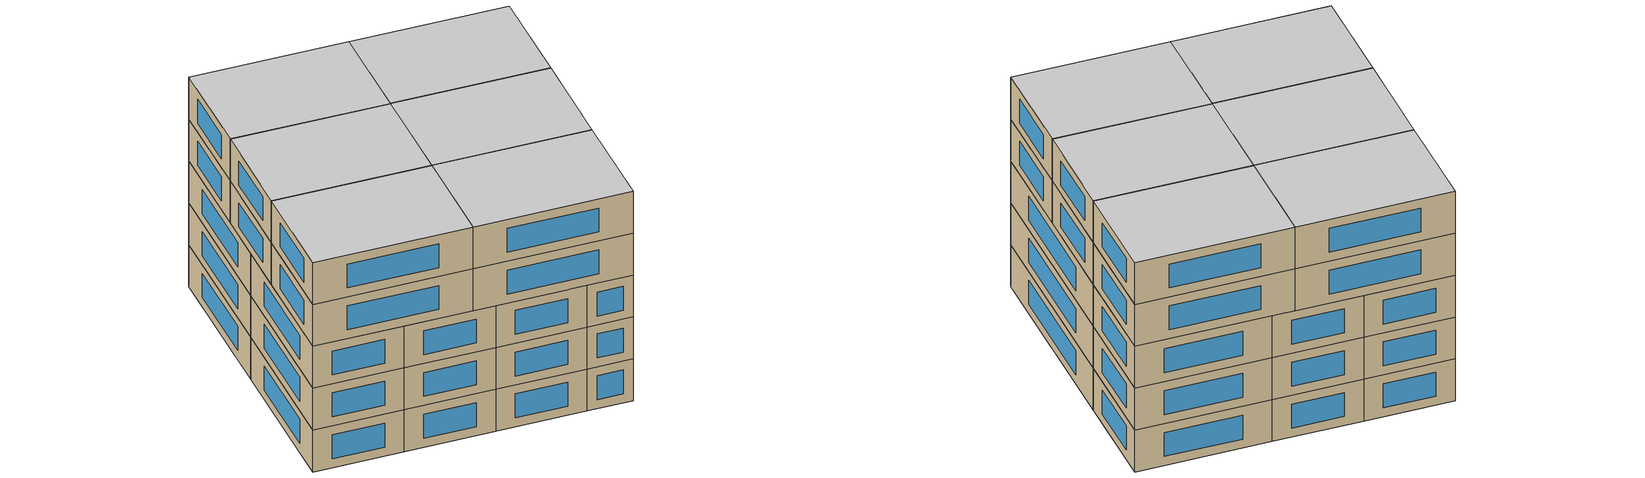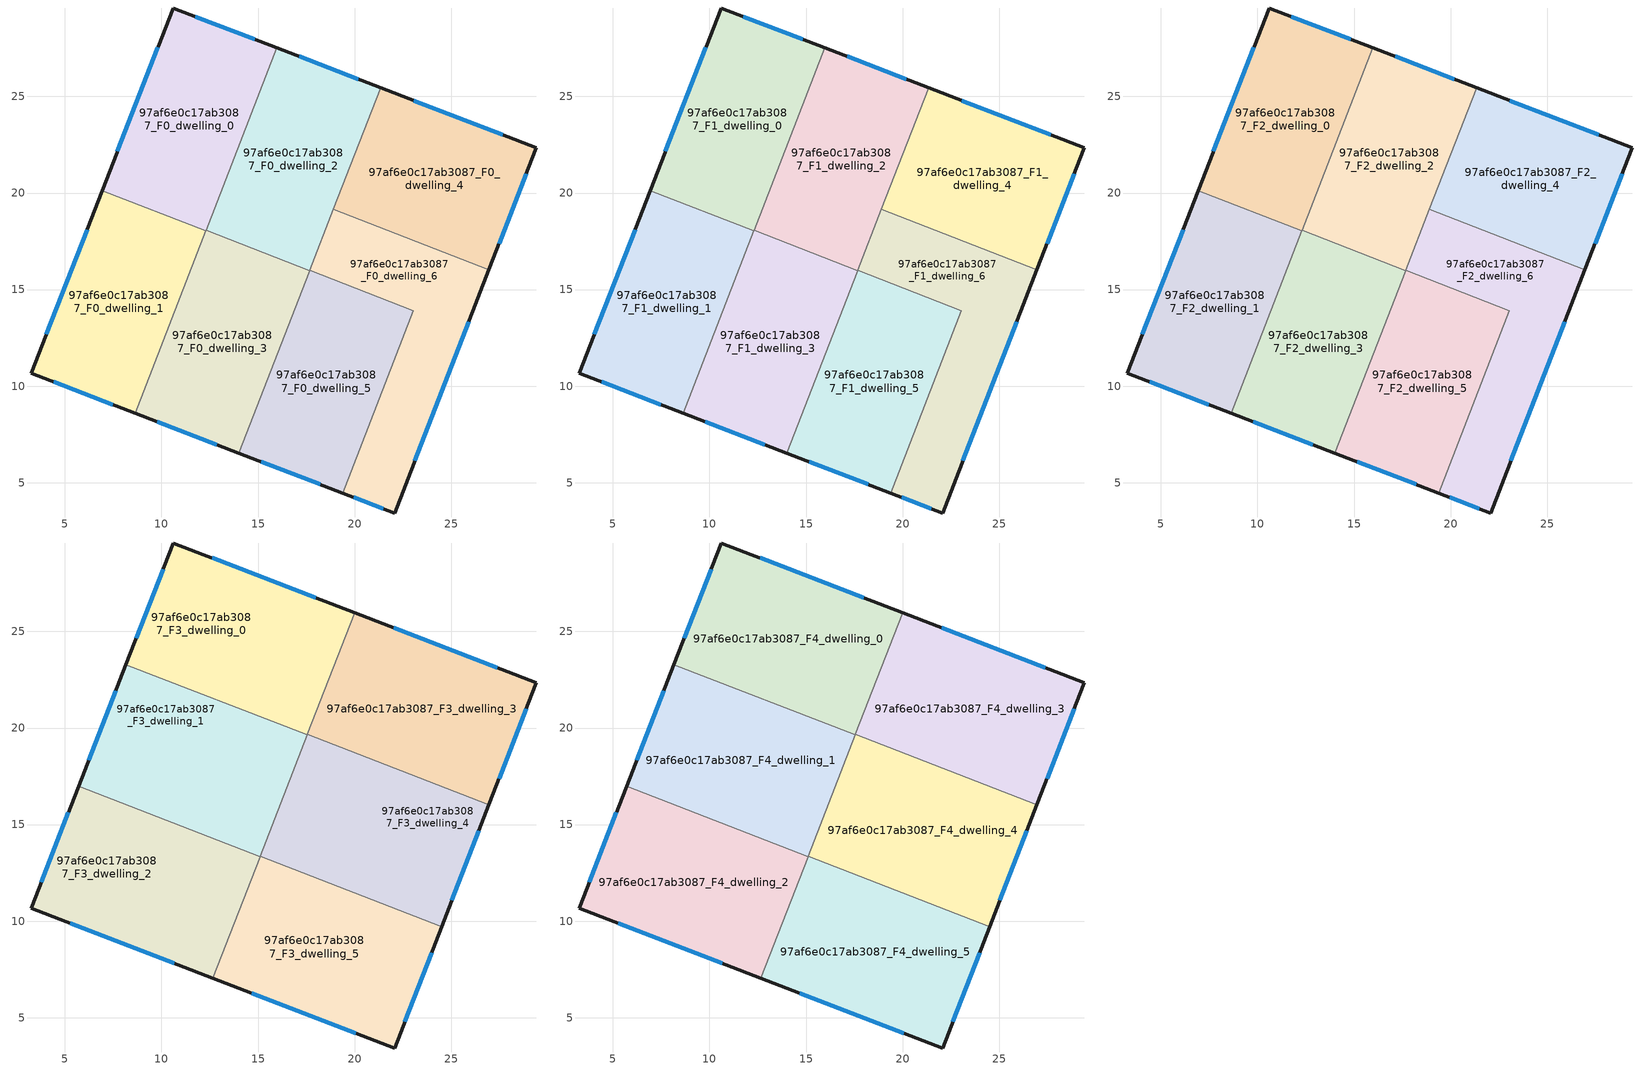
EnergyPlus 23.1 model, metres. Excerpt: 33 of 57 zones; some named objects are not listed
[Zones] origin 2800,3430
97af6e0c17ab3087_F0_dwelling_0
 floor ground (EU_floor_Construction): 15.97,27.51 12.3,18.05 6.93,20.13 10.6,29.58 z0
 wall outside (EU_wall_Construction): 15.97,27.51 10.6,29.58 6.93,20.13 z0:3
 wall to 97af6e0c17ab3087_F0_dwelling_1 (EU_wall_Construction): 6.93,20.13 12.3,18.05 z0:3
 wall to 97af6e0c17ab3087_F0_dwelling_2 (EU_wall_Construction): 12.31,18.06 15.97,27.51 z0:3
 wall to 97af6e0c17ab3087_F0_dwelling_3 (EU_wall_Construction): 12.3,18.05 12.31,18.06 z0:3
 window (EU_Window_Construction): 9.82,27.56 7.72,22.16 / 14.82,27.96 11.75,29.14 z0.64:2.36
97af6e0c17ab3087_F0_dwelling_1
 floor ground (EU_floor_Construction): 12.3,18.05 8.64,8.6 3.26,10.67 6.93,20.13 z0
 wall outside (EU_wall_Construction): 6.93,20.13 3.26,10.67 8.64,8.6 z0:3
 wall to 97af6e0c17ab3087_F0_dwelling_3 (EU_wall_Construction): 8.64,8.6 12.3,18.05 z0:3
 window (EU_Window_Construction): 6.15,18.1 4.05,12.7 / 4.41,10.23 7.48,9.04 z0.64:2.36
97af6e0c17ab3087_F0_dwelling_2
 floor ground (EU_floor_Construction): 21.35,25.45 17.67,15.98 12.31,18.07 15.97,27.51 z0
 wall outside (EU_wall_Construction): 21.35,25.45 15.97,27.51 z0:3
 wall to 97af6e0c17ab3087_F0_dwelling_4 (EU_wall_Construction): 18.9,19.15 21.35,25.45 z0:3
 wall to 97af6e0c17ab3087_F0_dwelling_3 (EU_wall_Construction): 12.31,18.07 17.67,15.98 z0:3
 wall to 97af6e0c17ab3087_F0_dwelling_6 (EU_wall_Construction): 17.68,16 18.9,19.15 z0:3
 wall to 97af6e0c17ab3087_F0_dwelling_5 (EU_wall_Construction): 17.67,15.98 17.68,16 z0:3
 window (EU_Window_Construction): 20.2,25.89 17.12,27.07 z0.64:2.36
97af6e0c17ab3087_F0_dwelling_3
 floor ground (EU_floor_Construction): 17.67,15.98 14.01,6.53 8.64,8.6 12.31,18.07 z0
 wall outside (EU_wall_Construction): 8.64,8.6 14.01,6.53 z0:3
 wall to 97af6e0c17ab3087_F0_dwelling_5 (EU_wall_Construction): 14.01,6.53 17.67,15.98 z0:3
 window (EU_Window_Construction): 9.79,8.16 12.86,6.98 z0.64:2.36
97af6e0c17ab3087_F0_dwelling_4
 floor ground (EU_floor_Construction): 29.41,22.34 26.96,16.03 18.9,19.15 21.35,25.45 z0
 wall outside (EU_wall_Construction): 26.96,16.03 29.41,22.34 21.35,25.45 z0:3
 wall to 97af6e0c17ab3087_F0_dwelling_6 (EU_wall_Construction): 18.9,19.15 26.96,16.03 z0:3
 window (EU_Window_Construction): 27.48,17.38 28.88,20.99 / 27.68,23.01 23.07,24.78 z0.64:2.36
97af6e0c17ab3087_F0_dwelling_5
 floor ground (EU_floor_Construction): 23.05,13.91 19.38,4.46 14.01,6.53 17.68,16 z0
 wall outside (EU_wall_Construction): 14.01,6.53 19.38,4.46 z0:3
 wall to 97af6e0c17ab3087_F0_dwelling_6 (EU_wall_Construction): 19.38,4.46 23.05,13.91 17.68,16 z0:3
 window (EU_Window_Construction): 15.16,6.09 18.23,4.91 z0.64:2.36
97af6e0c17ab3087_F0_dwelling_6
 floor ground (EU_floor_Construction): 26.96,16.03 22.07,3.43 19.38,4.46 23.05,13.91 17.68,16 18.9,19.15 z0
 wall outside (EU_wall_Construction): 19.38,4.46 22.07,3.43 26.96,16.03 z0:3
 window (EU_Window_Construction): 23.12,6.13 25.91,13.33 / 19.96,4.24 21.49,3.65 z0.64:2.36
97af6e0c17ab3087_F1_dwelling_0
 floor to 97af6e0c17ab3087_F0_dwelling_0 (EU_floor_Construction): 15.97,27.51 12.3,18.05 6.93,20.13 10.6,29.58 z3
 wall outside (EU_wall_Construction): 15.97,27.51 10.6,29.58 6.93,20.13 z3:6
 wall to 97af6e0c17ab3087_F1_dwelling_1 (EU_wall_Construction): 6.93,20.13 12.3,18.05 z3:6
 wall to 97af6e0c17ab3087_F1_dwelling_2 (EU_wall_Construction): 12.31,18.06 15.97,27.51 z3:6
 wall to 97af6e0c17ab3087_F1_dwelling_3 (EU_wall_Construction): 12.3,18.05 12.31,18.06 z3:6
 window (EU_Window_Construction): 9.82,27.56 7.72,22.16 / 14.82,27.96 11.75,29.14 z3.64:5.36
97af6e0c17ab3087_F1_dwelling_1
 floor to 97af6e0c17ab3087_F0_dwelling_1 (EU_floor_Construction): 12.3,18.05 8.64,8.6 3.26,10.67 6.93,20.13 z3
 wall outside (EU_wall_Construction): 6.93,20.13 3.26,10.67 8.64,8.6 z3:6
 wall to 97af6e0c17ab3087_F1_dwelling_3 (EU_wall_Construction): 8.64,8.6 12.3,18.05 z3:6
 window (EU_Window_Construction): 6.15,18.1 4.05,12.7 / 4.41,10.23 7.48,9.04 z3.64:5.36
97af6e0c17ab3087_F1_dwelling_2
 floor to 97af6e0c17ab3087_F0_dwelling_2 (EU_floor_Construction): 21.35,25.45 17.67,15.98 12.31,18.07 15.97,27.51 z3
 wall outside (EU_wall_Construction): 21.35,25.45 15.97,27.51 z3:6
 wall to 97af6e0c17ab3087_F1_dwelling_4 (EU_wall_Construction): 18.9,19.15 21.35,25.45 z3:6
 wall to 97af6e0c17ab3087_F1_dwelling_3 (EU_wall_Construction): 12.31,18.07 17.67,15.98 z3:6
 wall to 97af6e0c17ab3087_F1_dwelling_6 (EU_wall_Construction): 17.68,16 18.9,19.15 z3:6
 wall to 97af6e0c17ab3087_F1_dwelling_5 (EU_wall_Construction): 17.67,15.98 17.68,16 z3:6
 window (EU_Window_Construction): 20.2,25.89 17.12,27.07 z3.64:5.36
97af6e0c17ab3087_F1_dwelling_3
 floor to 97af6e0c17ab3087_F0_dwelling_3 (EU_floor_Construction): 17.67,15.98 14.01,6.53 8.64,8.6 12.31,18.07 z3
 wall outside (EU_wall_Construction): 8.64,8.6 14.01,6.53 z3:6
 wall to 97af6e0c17ab3087_F1_dwelling_5 (EU_wall_Construction): 14.01,6.53 17.67,15.98 z3:6
 window (EU_Window_Construction): 9.79,8.16 12.86,6.98 z3.64:5.36
97af6e0c17ab3087_F1_dwelling_4
 floor to 97af6e0c17ab3087_F0_dwelling_4 (EU_floor_Construction): 29.41,22.34 26.96,16.03 18.9,19.15 21.35,25.45 z3
 wall outside (EU_wall_Construction): 26.96,16.03 29.41,22.34 21.35,25.45 z3:6
 wall to 97af6e0c17ab3087_F1_dwelling_6 (EU_wall_Construction): 18.9,19.15 26.96,16.03 z3:6
 window (EU_Window_Construction): 27.48,17.38 28.88,20.99 / 27.68,23.01 23.07,24.78 z3.64:5.36
97af6e0c17ab3087_F1_dwelling_5
 floor to 97af6e0c17ab3087_F0_dwelling_5 (EU_floor_Construction): 23.05,13.91 19.38,4.46 14.01,6.53 17.68,16 z3
 wall outside (EU_wall_Construction): 14.01,6.53 19.38,4.46 z3:6
 wall to 97af6e0c17ab3087_F1_dwelling_6 (EU_wall_Construction): 19.38,4.46 23.05,13.91 17.68,16 z3:6
 window (EU_Window_Construction): 15.16,6.09 18.23,4.91 z3.64:5.36
97af6e0c17ab3087_F1_dwelling_6
 floor to 97af6e0c17ab3087_F0_dwelling_6 (EU_floor_Construction): 26.96,16.03 22.07,3.43 19.38,4.46 23.05,13.91 17.68,16 18.9,19.15 z3
 wall outside (EU_wall_Construction): 19.38,4.46 22.07,3.43 26.96,16.03 z3:6
 window (EU_Window_Construction): 23.12,6.13 25.91,13.33 / 19.96,4.24 21.49,3.65 z3.64:5.36
97af6e0c17ab3087_F2_dwelling_0
 floor to 97af6e0c17ab3087_F1_dwelling_0 (EU_floor_Construction): 15.97,27.51 12.3,18.05 6.93,20.13 10.6,29.58 z6
 wall outside (EU_wall_Construction): 15.97,27.51 10.6,29.58 6.93,20.13 z6:9
 wall to 97af6e0c17ab3087_F2_dwelling_1 (EU_wall_Construction): 6.93,20.13 12.3,18.05 z6:9
 wall to 97af6e0c17ab3087_F2_dwelling_2 (EU_wall_Construction): 12.31,18.06 15.97,27.51 z6:9
 wall to 97af6e0c17ab3087_F2_dwelling_3 (EU_wall_Construction): 12.3,18.05 12.31,18.06 z6:9
 window (EU_Window_Construction): 9.82,27.56 7.72,22.16 / 14.82,27.96 11.75,29.14 z6.64:8.36
97af6e0c17ab3087_F2_dwelling_1
 floor to 97af6e0c17ab3087_F1_dwelling_1 (EU_floor_Construction): 12.3,18.05 8.64,8.6 3.26,10.67 6.93,20.13 z6
 wall outside (EU_wall_Construction): 6.93,20.13 3.26,10.67 8.64,8.6 z6:9
 wall to 97af6e0c17ab3087_F2_dwelling_3 (EU_wall_Construction): 8.64,8.6 12.3,18.05 z6:9
 window (EU_Window_Construction): 6.15,18.1 4.05,12.7 / 4.41,10.23 7.48,9.04 z6.64:8.36
97af6e0c17ab3087_F2_dwelling_2
 floor to 97af6e0c17ab3087_F1_dwelling_2 (EU_floor_Construction): 21.35,25.45 17.67,15.98 12.31,18.07 15.97,27.51 z6
 wall outside (EU_wall_Construction): 21.35,25.45 15.97,27.51 z6:9
 wall to 97af6e0c17ab3087_F2_dwelling_4 (EU_wall_Construction): 18.9,19.15 21.35,25.45 z6:9
 wall to 97af6e0c17ab3087_F2_dwelling_3 (EU_wall_Construction): 12.31,18.07 17.67,15.98 z6:9
 wall to 97af6e0c17ab3087_F2_dwelling_6 (EU_wall_Construction): 17.68,16 18.9,19.15 z6:9
 wall to 97af6e0c17ab3087_F2_dwelling_5 (EU_wall_Construction): 17.67,15.98 17.68,16 z6:9
 window (EU_Window_Construction): 20.2,25.89 17.12,27.07 z6.64:8.36
 ceiling adiabatic (EU_roof_Construction): 18.9,19.15 21.35,25.45 20,25.96 17.56,19.67 z9
97af6e0c17ab3087_F2_dwelling_3
 floor to 97af6e0c17ab3087_F1_dwelling_3 (EU_floor_Construction): 17.67,15.98 14.01,6.53 8.64,8.6 12.31,18.07 z6
 wall outside (EU_wall_Construction): 8.64,8.6 14.01,6.53 z6:9
 wall to 97af6e0c17ab3087_F2_dwelling_5 (EU_wall_Construction): 14.01,6.53 17.67,15.98 z6:9
 window (EU_Window_Construction): 9.79,8.16 12.86,6.98 z6.64:8.36
97af6e0c17ab3087_F2_dwelling_4
 floor to 97af6e0c17ab3087_F1_dwelling_4 (EU_floor_Construction): 29.41,22.34 26.96,16.03 18.9,19.15 21.35,25.45 z6
 wall outside (EU_wall_Construction): 26.96,16.03 29.41,22.34 21.35,25.45 z6:9
 wall to 97af6e0c17ab3087_F2_dwelling_6 (EU_wall_Construction): 18.9,19.15 26.96,16.03 z6:9
 window (EU_Window_Construction): 27.48,17.38 28.88,20.99 / 27.68,23.01 23.07,24.78 z6.64:8.36
 ceiling adiabatic (EU_roof_Construction): 26.96,16.03 29.41,22.34 21.35,25.45 18.9,19.15 z9
97af6e0c17ab3087_F2_dwelling_5
 floor to 97af6e0c17ab3087_F1_dwelling_5 (EU_floor_Construction): 23.05,13.91 19.38,4.46 14.01,6.53 17.68,16 z6
 wall outside (EU_wall_Construction): 14.01,6.53 19.38,4.46 z6:9
 wall to 97af6e0c17ab3087_F2_dwelling_6 (EU_wall_Construction): 19.38,4.46 23.05,13.91 17.68,16 z6:9
 window (EU_Window_Construction): 15.16,6.09 18.23,4.91 z6.64:8.36
97af6e0c17ab3087_F2_dwelling_6
 floor to 97af6e0c17ab3087_F1_dwelling_6 (EU_floor_Construction): 26.96,16.03 22.07,3.43 19.38,4.46 23.05,13.91 17.68,16 18.9,19.15 z6
 wall outside (EU_wall_Construction): 19.38,4.46 22.07,3.43 26.96,16.03 z6:9
 window (EU_Window_Construction): 23.12,6.13 25.91,13.33 / 19.96,4.24 21.49,3.65 z6.64:8.36
97af6e0c17ab3087_F3_dwelling_0
 floor to 97af6e0c17ab3087_F2_dwelling_0 (EU_floor_Construction): 15.97,27.51 13.53,21.21 8.16,23.29 10.6,29.58 z9
 floor to 97af6e0c17ab3087_F2_dwelling_2 (EU_floor_Construction): 20,25.96 17.56,19.67 17.55,19.64 13.53,21.21 15.97,27.51 z9
 wall outside (EU_wall_Construction): 20,25.96 10.6,29.58 8.16,23.29 z9:12
 wall to 97af6e0c17ab3087_F3_dwelling_1 (EU_wall_Construction): 8.16,23.29 17.55,19.64 z9:12
 wall to 97af6e0c17ab3087_F3_dwelling_3 (EU_wall_Construction): 17.56,19.67 20,25.96 z9:12
 wall to 97af6e0c17ab3087_F3_dwelling_4 (EU_wall_Construction): 17.55,19.65 17.56,19.67 z9:12
 window (EU_Window_Construction): 10.08,28.23 8.68,24.64 / 17.99,26.74 12.62,28.81 z9.64:11.36
97af6e0c17ab3087_F3_dwelling_1
 floor to 97af6e0c17ab3087_F2_dwelling_3 (EU_floor_Construction): 16.33,16.5 15.11,13.34 11.08,14.9 12.31,18.07 z9
 floor to 97af6e0c17ab3087_F2_dwelling_0 (EU_floor_Construction): 13.53,21.21 12.3,18.05 6.93,20.13 8.16,23.29 z9
 floor to 97af6e0c17ab3087_F2_dwelling_2 (EU_floor_Construction): 17.55,19.64 16.33,16.5 12.31,18.06 13.53,21.21 z9
 floor to 97af6e0c17ab3087_F2_dwelling_1 (EU_floor_Construction): 12.3,18.05 11.08,14.9 5.71,16.98 6.93,20.13 z9
 wall outside (EU_wall_Construction): 8.16,23.29 5.71,16.99 z9:12
 wall to 97af6e0c17ab3087_F3_dwelling_2 (EU_wall_Construction): 5.71,16.99 15.11,13.34 z9:12
 wall to 97af6e0c17ab3087_F3_dwelling_4 (EU_wall_Construction): 15.12,13.37 17.55,19.64 z9:12
 wall to 97af6e0c17ab3087_F3_dwelling_5 (EU_wall_Construction): 15.11,13.34 15.12,13.37 z9:12
 window (EU_Window_Construction): 7.64,21.94 6.24,18.34 z9.64:11.36
97af6e0c17ab3087_F3_dwelling_2
 floor to 97af6e0c17ab3087_F2_dwelling_1 (EU_floor_Construction): 11.08,14.9 8.64,8.6 3.26,10.67 5.71,16.98 z9
 floor to 97af6e0c17ab3087_F2_dwelling_3 (EU_floor_Construction): 15.11,13.34 12.67,7.05 8.64,8.6 11.08,14.9 z9
 wall outside (EU_wall_Construction): 5.71,16.99 3.26,10.67 12.66,7.05 z9:12
 wall to 97af6e0c17ab3087_F3_dwelling_5 (EU_wall_Construction): 12.66,7.05 15.11,13.34 z9:12
 window (EU_Window_Construction): 5.27,9.9 10.65,7.83 / 5.19,15.63 3.78,12.02 z9.64:11.36
97af6e0c17ab3087_F3_dwelling_3
 floor adiabatic (EU_floor_Construction): 29.41,22.34 26.96,16.03 17.56,19.67 20,25.96 z9
 wall outside (EU_wall_Construction): 26.96,16.03 29.41,22.34 20,25.96 z9:12
 wall to 97af6e0c17ab3087_F3_dwelling_4 (EU_wall_Construction): 17.56,19.67 26.96,16.03 z9:12
 window (EU_Window_Construction): 27.39,23.12 22.02,25.19 / 27.48,17.38 28.88,20.99 z9.64:11.36
97af6e0c17ab3087_F3_dwelling_4
 floor to 97af6e0c17ab3087_F2_dwelling_6 (EU_floor_Construction): 26.96,16.03 24.51,9.72 21.83,10.76 23.05,13.91 17.68,16 18.9,19.15 z9
 floor to 97af6e0c17ab3087_F2_dwelling_5 (EU_floor_Construction): 23.05,13.91 21.83,10.76 16.46,12.85 17.68,16 z9
 floor to 97af6e0c17ab3087_F2_dwelling_2 (EU_floor_Construction): 18.9,19.15 17.67,15.98 16.33,16.5 17.55,19.64 17.56,19.67 z9
 floor to 97af6e0c17ab3087_F2_dwelling_3 (EU_floor_Construction): 17.67,15.98 16.46,12.85 15.12,13.37 16.33,16.5 z9
 wall outside (EU_wall_Construction): 24.51,9.72 26.96,16.03 z9:12
 wall to 97af6e0c17ab3087_F3_dwelling_5 (EU_wall_Construction): 15.12,13.37 24.51,9.72 z9:12
 window (EU_Window_Construction): 25.03,11.07 26.43,14.68 z9.64:11.36
97af6e0c17ab3087_F3_dwelling_5
 floor to 97af6e0c17ab3087_F2_dwelling_5 (EU_floor_Construction): 21.83,10.76 19.38,4.47 14.01,6.53 16.46,12.85 z9
 floor to 97af6e0c17ab3087_F2_dwelling_6 (EU_floor_Construction): 24.51,9.72 22.07,3.43 19.38,4.47 21.83,10.76 z9
 floor to 97af6e0c17ab3087_F2_dwelling_3 (EU_floor_Construction): 16.46,12.85 14.01,6.53 12.67,7.05 15.12,13.37 z9
 wall outside (EU_wall_Construction): 12.66,7.05 22.07,3.43 24.51,9.72 z9:12
 window (EU_Window_Construction): 22.59,4.78 23.99,8.37 / 14.68,6.27 20.05,4.21 z9.64:11.36
97af6e0c17ab3087_F4_dwelling_0
 floor to 97af6e0c17ab3087_F3_dwelling_0 (EU_floor_Construction): 20,25.96 17.55,19.64 8.16,23.29 10.6,29.58 z12
 wall outside (EU_wall_Construction): 20,25.96 10.6,29.58 8.16,23.29 z12:15
 wall to 97af6e0c17ab3087_F4_dwelling_1 (EU_wall_Construction): 8.16,23.29 17.55,19.64 z12:15
 wall to 97af6e0c17ab3087_F4_dwelling_3 (EU_wall_Construction): 17.56,19.67 20,25.96 z12:15
 wall to 97af6e0c17ab3087_F4_dwelling_4 (EU_wall_Construction): 17.55,19.65 17.56,19.67 z12:15
 window (EU_Window_Construction): 10.08,28.23 8.68,24.64 / 17.99,26.74 12.62,28.81 z12.64:14.36
 ceiling to 97af6e0c17ab3087_F5_dwelling_0 (EU_floor_Construction): 17.55,19.64 20,25.96 10.6,29.58 8.16,23.29 z15
97af6e0c17ab3087_F4_dwelling_1
 floor to 97af6e0c17ab3087_F3_dwelling_1 (EU_floor_Construction): 17.55,19.64 15.11,13.34 5.71,16.99 8.16,23.29 z12
 wall outside (EU_wall_Construction): 8.16,23.29 5.71,16.99 z12:15
 wall to 97af6e0c17ab3087_F4_dwelling_2 (EU_wall_Construction): 5.71,16.99 15.11,13.34 z12:15
 wall to 97af6e0c17ab3087_F4_dwelling_4 (EU_wall_Construction): 15.12,13.37 17.55,19.64 z12:15
 wall to 97af6e0c17ab3087_F4_dwelling_5 (EU_wall_Construction): 15.11,13.34 15.12,13.37 z12:15
 window (EU_Window_Construction): 7.64,21.94 6.24,18.34 z12.64:14.36
 ceiling to 97af6e0c17ab3087_F5_dwelling_1 (EU_floor_Construction): 15.11,13.34 17.55,19.64 8.16,23.29 5.71,16.99 z15
97af6e0c17ab3087_F4_dwelling_2
 floor to 97af6e0c17ab3087_F3_dwelling_2 (EU_floor_Construction): 15.11,13.34 12.66,7.05 3.26,10.67 5.71,16.99 z12
 wall outside (EU_wall_Construction): 5.71,16.99 3.26,10.67 12.66,7.05 z12:15
 wall to 97af6e0c17ab3087_F4_dwelling_5 (EU_wall_Construction): 12.66,7.05 15.11,13.34 z12:15
 window (EU_Window_Construction): 5.27,9.9 10.65,7.83 / 5.19,15.63 3.78,12.02 z12.64:14.36
 ceiling to 97af6e0c17ab3087_F5_dwelling_2 (EU_floor_Construction): 12.66,7.05 15.11,13.34 5.71,16.99 3.26,10.67 z15
97af6e0c17ab3087_F4_dwelling_3
 floor to 97af6e0c17ab3087_F3_dwelling_3 (EU_floor_Construction): 29.41,22.34 26.96,16.03 17.56,19.67 20,25.96 z12
 wall outside (EU_wall_Construction): 26.96,16.03 29.41,22.34 20,25.96 z12:15
 wall to 97af6e0c17ab3087_F4_dwelling_4 (EU_wall_Construction): 17.56,19.67 26.96,16.03 z12:15
 window (EU_Window_Construction): 27.39,23.12 22.02,25.19 / 27.48,17.38 28.88,20.99 z12.64:14.36
 ceiling to 97af6e0c17ab3087_F5_dwelling_3 (EU_floor_Construction): 26.96,16.03 29.41,22.34 20,25.96 17.56,19.67 z15
97af6e0c17ab3087_F4_dwelling_4
 floor to 97af6e0c17ab3087_F3_dwelling_4 (EU_floor_Construction): 26.96,16.03 24.51,9.72 15.12,13.37 17.56,19.67 z12
 wall outside (EU_wall_Construction): 24.51,9.72 26.96,16.03 z12:15
 wall to 97af6e0c17ab3087_F4_dwelling_5 (EU_wall_Construction): 15.12,13.37 24.51,9.72 z12:15
 window (EU_Window_Construction): 25.03,11.07 26.43,14.68 z12.64:14.36
 ceiling to 97af6e0c17ab3087_F5_dwelling_4 (EU_floor_Construction): 24.51,9.72 26.96,16.03 17.56,19.67 15.12,13.37 z15
97af6e0c17ab3087_F4_dwelling_5
 floor to 97af6e0c17ab3087_F3_dwelling_5 (EU_floor_Construction): 24.51,9.72 22.07,3.43 12.66,7.05 15.12,13.37 z12
 wall outside (EU_wall_Construction): 12.66,7.05 22.07,3.43 24.51,9.72 z12:15
 window (EU_Window_Construction): 22.59,4.78 23.99,8.37 / 14.68,6.27 20.05,4.21 z12.64:14.36
 ceiling to 97af6e0c17ab3087_F5_dwelling_5 (EU_floor_Construction): 22.07,3.43 24.51,9.72 15.12,13.37 12.66,7.05 z15
[Building]
EU S2 Campaign: North Axis=0; Terrain=City; Solar Distribution=FullExterior
[Site:Location]
Yerevan-Zvartnots.Intl.AP: Latitude=40.15; Longitude=44.383; Time Zone=4; Elevation=854
[SizingPeriod:WeatherFileDays]
AnnualSizingPeriod: Begin Month=1; Begin Day of Month=1; End Month=12; End Day of Month=31; Day of Week for Start Day=Monday; Use Weather File Daylight Saving Period=No; Use Weather File Rain and Snow Indicators=No
[MATERIAL]
EU_InternalMass_Material: Roughness=MediumRough; Thickness=0.1; Conductivity=1; Density=1800; Specific Heat=900; Thermal Absorptance=0.9; Solar Absorptance=0.7; Visible Absorptance=0.7
[MATERIAL:NOMASS] Roughness=MediumRough; Thermal Absorptance=0.9; Solar Absorptance=0.7; Visible Absorptance=0.7
Name | Thermal Resistance
EU_wall_NoMass | 1.05043
EU_roof_NoMass | 1.45357
EU_floor_NoMass | 0.478065
[WINDOWMATERIAL:SIMPLEGLAZINGSYSTEM]
EU_Window_SimpleGlazing: UFactor=2.5566; Solar Heat Gain Coefficient=0.75; Visible Transmittance=0.75
[CONSTRUCTION]
EU_wall_Construction: EU_wall_NoMass
EU_roof_Construction: EU_roof_NoMass
EU_floor_Construction: EU_floor_NoMass
EU_Window_Construction: EU_Window_SimpleGlazing
EU_InternalMass_Construction: EU_InternalMass_Material
[ZONE] Type=1; Multiplier=1; Ceiling Height=autocalculate; Floor Area=autocalculate; Part of Total Floor Area=Yes
Name | Volume
97af6e0c17ab3087_F0_dwelling_0; 97af6e0c17ab3087_F1_dwelling_0; 97af6e0c17ab3087_F2_dwelling_0 | 175.194
97af6e0c17ab3087_F3_dwelling_0; 97af6e0c17ab3087_F4_dwelling_0 | 204.394
97af6e0c17ab3087_F0_dwelling_1; 97af6e0c17ab3087_F1_dwelling_1; 97af6e0c17ab3087_F2_dwelling_1 | 175.226
97af6e0c17ab3087_F3_dwelling_1; 97af6e0c17ab3087_F4_dwelling_1; 97af6e0c17ab3087_F3_dwelling_4; 97af6e0c17ab3087_F4_dwelling_4 | 204.406
97af6e0c17ab3087_F0_dwelling_2; 97af6e0c17ab3087_F1_dwelling_2; 97af6e0c17ab3087_F2_dwelling_2 | 175.186
97af6e0c17ab3087_F3_dwelling_2; 97af6e0c17ab3087_F4_dwelling_2 | 204.401
97af6e0c17ab3087_F0_dwelling_3; 97af6e0c17ab3087_F1_dwelling_3; 97af6e0c17ab3087_F2_dwelling_3 | 175.203
97af6e0c17ab3087_F3_dwelling_3; 97af6e0c17ab3087_F4_dwelling_3 | 204.398
97af6e0c17ab3087_F0_dwelling_4; 97af6e0c17ab3087_F1_dwelling_4; 97af6e0c17ab3087_F2_dwelling_4 | 175.206
97af6e0c17ab3087_F0_dwelling_5; 97af6e0c17ab3087_F1_dwelling_5; 97af6e0c17ab3087_F2_dwelling_5 | 175.2
97af6e0c17ab3087_F3_dwelling_5; 97af6e0c17ab3087_F4_dwelling_5 | 204.405
97af6e0c17ab3087_F0_dwelling_6; 97af6e0c17ab3087_F1_dwelling_6; 97af6e0c17ab3087_F2_dwelling_6 | 175.191
[INTERNALMASS] Construction=EU_InternalMass_Construction
Name | Zone or ZoneList | Surface Area
97af6e0c17ab3087_F0_dwelling_0_EU_InternalMass | 97af6e0c17ab3087_F0_dwelling_0 | 58.3993
97af6e0c17ab3087_F0_dwelling_1_EU_InternalMass | 97af6e0c17ab3087_F0_dwelling_1 | 58.4071
97af6e0c17ab3087_F0_dwelling_2_EU_InternalMass | 97af6e0c17ab3087_F0_dwelling_2 | 58.3961
97af6e0c17ab3087_F0_dwelling_3_EU_InternalMass | 97af6e0c17ab3087_F0_dwelling_3 | 58.4015
97af6e0c17ab3087_F0_dwelling_4_EU_InternalMass | 97af6e0c17ab3087_F0_dwelling_4 | 58.4008
97af6e0c17ab3087_F0_dwelling_5_EU_InternalMass | 97af6e0c17ab3087_F0_dwelling_5 | 58.4006
97af6e0c17ab3087_F0_dwelling_6_EU_InternalMass | 97af6e0c17ab3087_F0_dwelling_6 | 58.3971
97af6e0c17ab3087_F1_dwelling_0_EU_InternalMass | 97af6e0c17ab3087_F1_dwelling_0 | 58.3993
97af6e0c17ab3087_F1_dwelling_1_EU_InternalMass | 97af6e0c17ab3087_F1_dwelling_1 | 58.4071
97af6e0c17ab3087_F1_dwelling_2_EU_InternalMass | 97af6e0c17ab3087_F1_dwelling_2 | 58.3961
97af6e0c17ab3087_F1_dwelling_3_EU_InternalMass | 97af6e0c17ab3087_F1_dwelling_3 | 58.4015
97af6e0c17ab3087_F1_dwelling_4_EU_InternalMass | 97af6e0c17ab3087_F1_dwelling_4 | 58.4008
97af6e0c17ab3087_F1_dwelling_5_EU_InternalMass | 97af6e0c17ab3087_F1_dwelling_5 | 58.4006
97af6e0c17ab3087_F1_dwelling_6_EU_InternalMass | 97af6e0c17ab3087_F1_dwelling_6 | 58.3971
97af6e0c17ab3087_F2_dwelling_0_EU_InternalMass | 97af6e0c17ab3087_F2_dwelling_0 | 58.3993
97af6e0c17ab3087_F2_dwelling_1_EU_InternalMass | 97af6e0c17ab3087_F2_dwelling_1 | 58.4071
97af6e0c17ab3087_F2_dwelling_2_EU_InternalMass | 97af6e0c17ab3087_F2_dwelling_2 | 58.3961
97af6e0c17ab3087_F2_dwelling_3_EU_InternalMass | 97af6e0c17ab3087_F2_dwelling_3 | 58.4015
97af6e0c17ab3087_F2_dwelling_4_EU_InternalMass | 97af6e0c17ab3087_F2_dwelling_4 | 58.4008
97af6e0c17ab3087_F2_dwelling_5_EU_InternalMass | 97af6e0c17ab3087_F2_dwelling_5 | 58.4006
97af6e0c17ab3087_F2_dwelling_6_EU_InternalMass | 97af6e0c17ab3087_F2_dwelling_6 | 58.3971
97af6e0c17ab3087_F3_dwelling_0_EU_InternalMass | 97af6e0c17ab3087_F3_dwelling_0 | 68.1314
97af6e0c17ab3087_F3_dwelling_1_EU_InternalMass | 97af6e0c17ab3087_F3_dwelling_1 | 68.1353
97af6e0c17ab3087_F3_dwelling_2_EU_InternalMass | 97af6e0c17ab3087_F3_dwelling_2 | 68.1336
97af6e0c17ab3087_F3_dwelling_3_EU_InternalMass | 97af6e0c17ab3087_F3_dwelling_3 | 68.1326
97af6e0c17ab3087_F3_dwelling_4_EU_InternalMass | 97af6e0c17ab3087_F3_dwelling_4 | 68.1354
97af6e0c17ab3087_F3_dwelling_5_EU_InternalMass | 97af6e0c17ab3087_F3_dwelling_5 | 68.1352
97af6e0c17ab3087_F4_dwelling_0_EU_InternalMass | 97af6e0c17ab3087_F4_dwelling_0 | 68.1314
97af6e0c17ab3087_F4_dwelling_1_EU_InternalMass | 97af6e0c17ab3087_F4_dwelling_1 | 68.1353
97af6e0c17ab3087_F4_dwelling_2_EU_InternalMass | 97af6e0c17ab3087_F4_dwelling_2 | 68.1336
97af6e0c17ab3087_F4_dwelling_3_EU_InternalMass | 97af6e0c17ab3087_F4_dwelling_3 | 68.1326
97af6e0c17ab3087_F4_dwelling_4_EU_InternalMass | 97af6e0c17ab3087_F4_dwelling_4 | 68.1354
97af6e0c17ab3087_F4_dwelling_5_EU_InternalMass | 97af6e0c17ab3087_F4_dwelling_5 | 68.1352
[OTHEREQUIPMENT] Fuel Type=Electricity; Design Level Calculation Method=Watts/Area; Power per Zone Floor Area=1; Fraction Latent=0; Fraction Radiant=0; Fraction Lost=0; Carbon Dioxide Generation Rate=0; EndUse Subcategory=EU_Step8_InternalGains
Name | Zone or ZoneList or Space or SpaceList | Schedule
EU_Step8_InternalGain_97af6e0c17ab3087_F0_dwelling_0_f000 | 97af6e0c17ab3087_F0_dwelling_0 | EU_Step8_GainSchedule_97af6e0c17ab3087_F0_dwelling_0_f000
EU_Step8_InternalGain_97af6e0c17ab3087_F0_dwelling_1_f000 | 97af6e0c17ab3087_F0_dwelling_1 | EU_Step8_GainSchedule_97af6e0c17ab3087_F0_dwelling_1_f000
EU_Step8_InternalGain_97af6e0c17ab3087_F0_dwelling_2_f000 | 97af6e0c17ab3087_F0_dwelling_2 | EU_Step8_GainSchedule_97af6e0c17ab3087_F0_dwelling_2_f000
EU_Step8_InternalGain_97af6e0c17ab3087_F0_dwelling_3_f000 | 97af6e0c17ab3087_F0_dwelling_3 | EU_Step8_GainSchedule_97af6e0c17ab3087_F0_dwelling_3_f000
EU_Step8_InternalGain_97af6e0c17ab3087_F0_dwelling_4_f000 | 97af6e0c17ab3087_F0_dwelling_4 | EU_Step8_GainSchedule_97af6e0c17ab3087_F0_dwelling_4_f000
EU_Step8_InternalGain_97af6e0c17ab3087_F0_dwelling_5_f000 | 97af6e0c17ab3087_F0_dwelling_5 | EU_Step8_GainSchedule_97af6e0c17ab3087_F0_dwelling_5_f000
EU_Step8_InternalGain_97af6e0c17ab3087_F0_dwelling_6_f000 | 97af6e0c17ab3087_F0_dwelling_6 | EU_Step8_GainSchedule_97af6e0c17ab3087_F0_dwelling_6_f000
EU_Step8_InternalGain_97af6e0c17ab3087_F1_dwelling_0_f000 | 97af6e0c17ab3087_F1_dwelling_0 | EU_Step8_GainSchedule_97af6e0c17ab3087_F1_dwelling_0_f000
EU_Step8_InternalGain_97af6e0c17ab3087_F1_dwelling_1_f000 | 97af6e0c17ab3087_F1_dwelling_1 | EU_Step8_GainSchedule_97af6e0c17ab3087_F1_dwelling_1_f000
EU_Step8_InternalGain_97af6e0c17ab3087_F1_dwelling_2_f000 | 97af6e0c17ab3087_F1_dwelling_2 | EU_Step8_GainSchedule_97af6e0c17ab3087_F1_dwelling_2_f000
EU_Step8_InternalGain_97af6e0c17ab3087_F1_dwelling_3_f000 | 97af6e0c17ab3087_F1_dwelling_3 | EU_Step8_GainSchedule_97af6e0c17ab3087_F1_dwelling_3_f000
EU_Step8_InternalGain_97af6e0c17ab3087_F1_dwelling_4_f000 | 97af6e0c17ab3087_F1_dwelling_4 | EU_Step8_GainSchedule_97af6e0c17ab3087_F1_dwelling_4_f000
EU_Step8_InternalGain_97af6e0c17ab3087_F1_dwelling_5_f000 | 97af6e0c17ab3087_F1_dwelling_5 | EU_Step8_GainSchedule_97af6e0c17ab3087_F1_dwelling_5_f000
EU_Step8_InternalGain_97af6e0c17ab3087_F1_dwelling_6_f000 | 97af6e0c17ab3087_F1_dwelling_6 | EU_Step8_GainSchedule_97af6e0c17ab3087_F1_dwelling_6_f000
EU_Step8_InternalGain_97af6e0c17ab3087_F2_dwelling_0_f000 | 97af6e0c17ab3087_F2_dwelling_0 | EU_Step8_GainSchedule_97af6e0c17ab3087_F2_dwelling_0_f000
EU_Step8_InternalGain_97af6e0c17ab3087_F2_dwelling_1_f000 | 97af6e0c17ab3087_F2_dwelling_1 | EU_Step8_GainSchedule_97af6e0c17ab3087_F2_dwelling_1_f000
EU_Step8_InternalGain_97af6e0c17ab3087_F2_dwelling_2_f000 | 97af6e0c17ab3087_F2_dwelling_2 | EU_Step8_GainSchedule_97af6e0c17ab3087_F2_dwelling_2_f000
EU_Step8_InternalGain_97af6e0c17ab3087_F2_dwelling_3_f000 | 97af6e0c17ab3087_F2_dwelling_3 | EU_Step8_GainSchedule_97af6e0c17ab3087_F2_dwelling_3_f000
EU_Step8_InternalGain_97af6e0c17ab3087_F2_dwelling_4_f000 | 97af6e0c17ab3087_F2_dwelling_4 | EU_Step8_GainSchedule_97af6e0c17ab3087_F2_dwelling_4_f000
EU_Step8_InternalGain_97af6e0c17ab3087_F2_dwelling_5_f000 | 97af6e0c17ab3087_F2_dwelling_5 | EU_Step8_GainSchedule_97af6e0c17ab3087_F2_dwelling_5_f000
EU_Step8_InternalGain_97af6e0c17ab3087_F2_dwelling_6_f000 | 97af6e0c17ab3087_F2_dwelling_6 | EU_Step8_GainSchedule_97af6e0c17ab3087_F2_dwelling_6_f000
EU_Step8_InternalGain_97af6e0c17ab3087_F3_dwelling_0_f000 | 97af6e0c17ab3087_F3_dwelling_0 | EU_Step8_GainSchedule_97af6e0c17ab3087_F3_dwelling_0_f000
EU_Step8_InternalGain_97af6e0c17ab3087_F3_dwelling_1_f000 | 97af6e0c17ab3087_F3_dwelling_1 | EU_Step8_GainSchedule_97af6e0c17ab3087_F3_dwelling_1_f000
EU_Step8_InternalGain_97af6e0c17ab3087_F3_dwelling_2_f000 | 97af6e0c17ab3087_F3_dwelling_2 | EU_Step8_GainSchedule_97af6e0c17ab3087_F3_dwelling_2_f000
EU_Step8_InternalGain_97af6e0c17ab3087_F3_dwelling_3_f000 | 97af6e0c17ab3087_F3_dwelling_3 | EU_Step8_GainSchedule_97af6e0c17ab3087_F3_dwelling_3_f000
EU_Step8_InternalGain_97af6e0c17ab3087_F3_dwelling_4_f000 | 97af6e0c17ab3087_F3_dwelling_4 | EU_Step8_GainSchedule_97af6e0c17ab3087_F3_dwelling_4_f000
EU_Step8_InternalGain_97af6e0c17ab3087_F3_dwelling_5_f000 | 97af6e0c17ab3087_F3_dwelling_5 | EU_Step8_GainSchedule_97af6e0c17ab3087_F3_dwelling_5_f000
EU_Step8_InternalGain_97af6e0c17ab3087_F4_dwelling_0_f000 | 97af6e0c17ab3087_F4_dwelling_0 | EU_Step8_GainSchedule_97af6e0c17ab3087_F4_dwelling_0_f000
EU_Step8_InternalGain_97af6e0c17ab3087_F4_dwelling_1_f000 | 97af6e0c17ab3087_F4_dwelling_1 | EU_Step8_GainSchedule_97af6e0c17ab3087_F4_dwelling_1_f000
EU_Step8_InternalGain_97af6e0c17ab3087_F4_dwelling_2_f000 | 97af6e0c17ab3087_F4_dwelling_2 | EU_Step8_GainSchedule_97af6e0c17ab3087_F4_dwelling_2_f000
EU_Step8_InternalGain_97af6e0c17ab3087_F4_dwelling_3_f000 | 97af6e0c17ab3087_F4_dwelling_3 | EU_Step8_GainSchedule_97af6e0c17ab3087_F4_dwelling_3_f000
EU_Step8_InternalGain_97af6e0c17ab3087_F4_dwelling_4_f000 | 97af6e0c17ab3087_F4_dwelling_4 | EU_Step8_GainSchedule_97af6e0c17ab3087_F4_dwelling_4_f000
EU_Step8_InternalGain_97af6e0c17ab3087_F4_dwelling_5_f000 | 97af6e0c17ab3087_F4_dwelling_5 | EU_Step8_GainSchedule_97af6e0c17ab3087_F4_dwelling_5_f000
[ZONEVENTILATION:DESIGNFLOWRATE] Schedule=EU_AlwaysOn; Design Flow Rate Calculation Method=AirChanges/Hour; Air Changes per Hour=0.557805; Ventilation Type=Natural; Fan Pressure Rise=0; Fan Total Efficiency=1; Constant Term Coefficient=1; Temperature Term Coefficient=0; Velocity Term Coefficient=0; Velocity Squared Term Coefficient=0; Minimum Indoor Temperature=-100; Maximum Indoor Temperature=100; Delta Temperature=-100; Minimum Outdoor Temperature=-100; Maximum Outdoor Temperature=100; Maximum Wind Speed=40
Name | Zone or ZoneList or Space or SpaceList
EU_ConstantAir_97af6e0c17ab3087_F0_dwelling_0 | 97af6e0c17ab3087_F0_dwelling_0
EU_ConstantAir_97af6e0c17ab3087_F0_dwelling_1 | 97af6e0c17ab3087_F0_dwelling_1
EU_ConstantAir_97af6e0c17ab3087_F0_dwelling_2 | 97af6e0c17ab3087_F0_dwelling_2
EU_ConstantAir_97af6e0c17ab3087_F0_dwelling_3 | 97af6e0c17ab3087_F0_dwelling_3
EU_ConstantAir_97af6e0c17ab3087_F0_dwelling_4 | 97af6e0c17ab3087_F0_dwelling_4
EU_ConstantAir_97af6e0c17ab3087_F0_dwelling_5 | 97af6e0c17ab3087_F0_dwelling_5
EU_ConstantAir_97af6e0c17ab3087_F0_dwelling_6 | 97af6e0c17ab3087_F0_dwelling_6
EU_ConstantAir_97af6e0c17ab3087_F1_dwelling_0 | 97af6e0c17ab3087_F1_dwelling_0
EU_ConstantAir_97af6e0c17ab3087_F1_dwelling_1 | 97af6e0c17ab3087_F1_dwelling_1
EU_ConstantAir_97af6e0c17ab3087_F1_dwelling_2 | 97af6e0c17ab3087_F1_dwelling_2
EU_ConstantAir_97af6e0c17ab3087_F1_dwelling_3 | 97af6e0c17ab3087_F1_dwelling_3
EU_ConstantAir_97af6e0c17ab3087_F1_dwelling_4 | 97af6e0c17ab3087_F1_dwelling_4
EU_ConstantAir_97af6e0c17ab3087_F1_dwelling_5 | 97af6e0c17ab3087_F1_dwelling_5
EU_ConstantAir_97af6e0c17ab3087_F1_dwelling_6 | 97af6e0c17ab3087_F1_dwelling_6
EU_ConstantAir_97af6e0c17ab3087_F2_dwelling_0 | 97af6e0c17ab3087_F2_dwelling_0
EU_ConstantAir_97af6e0c17ab3087_F2_dwelling_1 | 97af6e0c17ab3087_F2_dwelling_1
EU_ConstantAir_97af6e0c17ab3087_F2_dwelling_2 | 97af6e0c17ab3087_F2_dwelling_2
EU_ConstantAir_97af6e0c17ab3087_F2_dwelling_3 | 97af6e0c17ab3087_F2_dwelling_3
EU_ConstantAir_97af6e0c17ab3087_F2_dwelling_4 | 97af6e0c17ab3087_F2_dwelling_4
EU_ConstantAir_97af6e0c17ab3087_F2_dwelling_5 | 97af6e0c17ab3087_F2_dwelling_5
EU_ConstantAir_97af6e0c17ab3087_F2_dwelling_6 | 97af6e0c17ab3087_F2_dwelling_6
EU_ConstantAir_97af6e0c17ab3087_F3_dwelling_0 | 97af6e0c17ab3087_F3_dwelling_0
EU_ConstantAir_97af6e0c17ab3087_F3_dwelling_1 | 97af6e0c17ab3087_F3_dwelling_1
EU_ConstantAir_97af6e0c17ab3087_F3_dwelling_2 | 97af6e0c17ab3087_F3_dwelling_2
EU_ConstantAir_97af6e0c17ab3087_F3_dwelling_3 | 97af6e0c17ab3087_F3_dwelling_3
EU_ConstantAir_97af6e0c17ab3087_F3_dwelling_4 | 97af6e0c17ab3087_F3_dwelling_4
EU_ConstantAir_97af6e0c17ab3087_F3_dwelling_5 | 97af6e0c17ab3087_F3_dwelling_5
EU_ConstantAir_97af6e0c17ab3087_F4_dwelling_0 | 97af6e0c17ab3087_F4_dwelling_0
EU_ConstantAir_97af6e0c17ab3087_F4_dwelling_1 | 97af6e0c17ab3087_F4_dwelling_1
EU_ConstantAir_97af6e0c17ab3087_F4_dwelling_2 | 97af6e0c17ab3087_F4_dwelling_2
EU_ConstantAir_97af6e0c17ab3087_F4_dwelling_3 | 97af6e0c17ab3087_F4_dwelling_3
EU_ConstantAir_97af6e0c17ab3087_F4_dwelling_4 | 97af6e0c17ab3087_F4_dwelling_4
EU_ConstantAir_97af6e0c17ab3087_F4_dwelling_5 | 97af6e0c17ab3087_F4_dwelling_5
[HVACTEMPLATE:ZONE:IDEALLOADSAIRSYSTEM] System Availability Schedule=EU_AlwaysOn; Maximum Heating Supply Air Temperature=50; Minimum Cooling Supply Air Temperature=13; Maximum Heating Supply Air Humidity Ratio=0.0156; Minimum Cooling Supply Air Humidity Ratio=0.0077; Heating Limit=NoLimit; Cooling Limit=NoLimit; Heating Availability Schedule=EU_AlwaysOn; Cooling Availability Schedule=EU_CoolingOff; Dehumidification Control Type=ConstantSensibleHeatRatio; Cooling Sensible Heat Ratio=0.7; Dehumidification Setpoint=60; Humidification Control Type=None; Humidification Setpoint=30; Outdoor Air Method=None; Outdoor Air Flow Rate per Person=0.00944; Outdoor Air Flow Rate per Zone Floor Area=0; Outdoor Air Flow Rate per Zone=0; Demand Controlled Ventilation Type=None; Outdoor Air Economizer Type=NoEconomizer; Heat Recovery Type=None; Sensible Heat Recovery Effectiveness=0.7; Latent Heat Recovery Effectiveness=0.65
Name | Template Thermostat
97af6e0c17ab3087_F0_dwelling_0 | EU_HeatOnly_97af6e0c17ab3087_F0_dwelling_0
97af6e0c17ab3087_F0_dwelling_1 | EU_HeatOnly_97af6e0c17ab3087_F0_dwelling_1
97af6e0c17ab3087_F0_dwelling_2 | EU_HeatOnly_97af6e0c17ab3087_F0_dwelling_2
97af6e0c17ab3087_F0_dwelling_3 | EU_HeatOnly_97af6e0c17ab3087_F0_dwelling_3
97af6e0c17ab3087_F0_dwelling_4 | EU_HeatOnly_97af6e0c17ab3087_F0_dwelling_4
97af6e0c17ab3087_F0_dwelling_5 | EU_HeatOnly_97af6e0c17ab3087_F0_dwelling_5
97af6e0c17ab3087_F0_dwelling_6 | EU_HeatOnly_97af6e0c17ab3087_F0_dwelling_6
97af6e0c17ab3087_F1_dwelling_0 | EU_HeatOnly_97af6e0c17ab3087_F1_dwelling_0
97af6e0c17ab3087_F1_dwelling_1 | EU_HeatOnly_97af6e0c17ab3087_F1_dwelling_1
97af6e0c17ab3087_F1_dwelling_2 | EU_HeatOnly_97af6e0c17ab3087_F1_dwelling_2
97af6e0c17ab3087_F1_dwelling_3 | EU_HeatOnly_97af6e0c17ab3087_F1_dwelling_3
97af6e0c17ab3087_F1_dwelling_4 | EU_HeatOnly_97af6e0c17ab3087_F1_dwelling_4
97af6e0c17ab3087_F1_dwelling_5 | EU_HeatOnly_97af6e0c17ab3087_F1_dwelling_5
97af6e0c17ab3087_F1_dwelling_6 | EU_HeatOnly_97af6e0c17ab3087_F1_dwelling_6
97af6e0c17ab3087_F2_dwelling_0 | EU_HeatOnly_97af6e0c17ab3087_F2_dwelling_0
97af6e0c17ab3087_F2_dwelling_1 | EU_HeatOnly_97af6e0c17ab3087_F2_dwelling_1
97af6e0c17ab3087_F2_dwelling_2 | EU_HeatOnly_97af6e0c17ab3087_F2_dwelling_2
97af6e0c17ab3087_F2_dwelling_3 | EU_HeatOnly_97af6e0c17ab3087_F2_dwelling_3
97af6e0c17ab3087_F2_dwelling_4 | EU_HeatOnly_97af6e0c17ab3087_F2_dwelling_4
97af6e0c17ab3087_F2_dwelling_5 | EU_HeatOnly_97af6e0c17ab3087_F2_dwelling_5
97af6e0c17ab3087_F2_dwelling_6 | EU_HeatOnly_97af6e0c17ab3087_F2_dwelling_6
97af6e0c17ab3087_F3_dwelling_0 | EU_HeatOnly_97af6e0c17ab3087_F3_dwelling_0
97af6e0c17ab3087_F3_dwelling_1 | EU_HeatOnly_97af6e0c17ab3087_F3_dwelling_1
97af6e0c17ab3087_F3_dwelling_2 | EU_HeatOnly_97af6e0c17ab3087_F3_dwelling_2
97af6e0c17ab3087_F3_dwelling_3 | EU_HeatOnly_97af6e0c17ab3087_F3_dwelling_3
97af6e0c17ab3087_F3_dwelling_4 | EU_HeatOnly_97af6e0c17ab3087_F3_dwelling_4
97af6e0c17ab3087_F3_dwelling_5 | EU_HeatOnly_97af6e0c17ab3087_F3_dwelling_5
97af6e0c17ab3087_F4_dwelling_0 | EU_HeatOnly_97af6e0c17ab3087_F4_dwelling_0
97af6e0c17ab3087_F4_dwelling_1 | EU_HeatOnly_97af6e0c17ab3087_F4_dwelling_1
97af6e0c17ab3087_F4_dwelling_2 | EU_HeatOnly_97af6e0c17ab3087_F4_dwelling_2
97af6e0c17ab3087_F4_dwelling_3 | EU_HeatOnly_97af6e0c17ab3087_F4_dwelling_3
97af6e0c17ab3087_F4_dwelling_4 | EU_HeatOnly_97af6e0c17ab3087_F4_dwelling_4
97af6e0c17ab3087_F4_dwelling_5 | EU_HeatOnly_97af6e0c17ab3087_F4_dwelling_5
[SIZING:ZONE] Zone Cooling Design Supply Air Temperature Input Method=SupplyAirTemperature; Zone Cooling Design Supply Air Temperature=13; Zone Heating Design Supply Air Temperature Input Method=SupplyAirTemperature; Zone Heating Design Supply Air Temperature=50; Zone Cooling Design Supply Air Humidity Ratio=0.008; Zone Heating Design Supply Air Humidity Ratio=0.008; Cooling Design Air Flow Method=DesignDay; Cooling Design Air Flow Rate=0; Cooling Minimum Air Flow per Zone Floor Area=0.000762; Cooling Minimum Air Flow=0; Cooling Minimum Air Flow Fraction=0.2; Heating Design Air Flow Method=DesignDay; Heating Design Air Flow Rate=0; Heating Maximum Air Flow per Zone Floor Area=0.002032; Heating Maximum Air Flow=0.141576; Heating Maximum Air Flow Fraction=0.3; Account for Dedicated Outdoor Air System=No; Dedicated Outdoor Air System Control Strategy=NeutralSupplyAir; Dedicated Outdoor Air Low Setpoint Temperature for Design=autosize; Dedicated Outdoor Air High Setpoint Temperature for Design=autosize; Zone Load Sizing Method=Sensible Load Only No Latent Load; Zone Latent Cooling Design Supply Air Humidity Ratio Input Method=HumidityRatioDifference; Zone Cooling Design Supply Air Humidity Ratio Difference=0.005; Zone Latent Heating Design Supply Air Humidity Ratio Input Method=HumidityRatioDifference; Zone Humidification Design Supply Air Humidity Ratio Difference=0.005
97af6e0c17ab3087_F0_dwelling_0; 97af6e0c17ab3087_F0_dwelling_1; 97af6e0c17ab3087_F0_dwelling_2; 97af6e0c17ab3087_F0_dwelling_3; 97af6e0c17ab3087_F0_dwelling_4; 97af6e0c17ab3087_F0_dwelling_5; 97af6e0c17ab3087_F0_dwelling_6; 97af6e0c17ab3087_F1_dwelling_0; 97af6e0c17ab3087_F1_dwelling_1; 97af6e0c17ab3087_F1_dwelling_2; 97af6e0c17ab3087_F1_dwelling_3; 97af6e0c17ab3087_F1_dwelling_4; 97af6e0c17ab3087_F1_dwelling_5; 97af6e0c17ab3087_F1_dwelling_6; 97af6e0c17ab3087_F2_dwelling_0; 97af6e0c17ab3087_F2_dwelling_1; 97af6e0c17ab3087_F2_dwelling_2; 97af6e0c17ab3087_F2_dwelling_3; 97af6e0c17ab3087_F2_dwelling_4; 97af6e0c17ab3087_F2_dwelling_5; 97af6e0c17ab3087_F2_dwelling_6; 97af6e0c17ab3087_F3_dwelling_0; 97af6e0c17ab3087_F3_dwelling_1; 97af6e0c17ab3087_F3_dwelling_2; 97af6e0c17ab3087_F3_dwelling_3; 97af6e0c17ab3087_F3_dwelling_4; 97af6e0c17ab3087_F3_dwelling_5; 97af6e0c17ab3087_F4_dwelling_0; 97af6e0c17ab3087_F4_dwelling_1; 97af6e0c17ab3087_F4_dwelling_2; 97af6e0c17ab3087_F4_dwelling_3; 97af6e0c17ab3087_F4_dwelling_4; 97af6e0c17ab3087_F4_dwelling_5
[SCHEDULE:CONSTANT]
Name | Hourly Value
EU_AlwaysOn | 1
EU_CoolingOff | 0
[SCHEDULE:FILE] Column Number=1; Rows to Skip at Top=0; Number of Hours of Data=8760; Column Separator=Comma; Interpolate to Timestep=No; Minutes per Item=60; Adjust Schedule for Daylight Savings=Yes
Name | File
EU_Step8_GainSchedule_97af6e0c17ab3087_F0_dwelling_0_f000 | ../../schedules/97af6e0c17ab3087/97af6e0c17ab3087_F0_dwelling_0_f000_gain.csv
EU_Step8_GainSchedule_97af6e0c17ab3087_F0_dwelling_1_f000 | ../../schedules/97af6e0c17ab3087/97af6e0c17ab3087_F0_dwelling_1_f000_gain.csv
EU_Step8_GainSchedule_97af6e0c17ab3087_F0_dwelling_2_f000 | ../../schedules/97af6e0c17ab3087/97af6e0c17ab3087_F0_dwelling_2_f000_gain.csv
EU_Step8_GainSchedule_97af6e0c17ab3087_F0_dwelling_3_f000 | ../../schedules/97af6e0c17ab3087/97af6e0c17ab3087_F0_dwelling_3_f000_gain.csv
EU_Step8_GainSchedule_97af6e0c17ab3087_F0_dwelling_4_f000 | ../../schedules/97af6e0c17ab3087/97af6e0c17ab3087_F0_dwelling_4_f000_gain.csv
EU_Step8_GainSchedule_97af6e0c17ab3087_F0_dwelling_5_f000 | ../../schedules/97af6e0c17ab3087/97af6e0c17ab3087_F0_dwelling_5_f000_gain.csv
EU_Step8_GainSchedule_97af6e0c17ab3087_F0_dwelling_6_f000 | ../../schedules/97af6e0c17ab3087/97af6e0c17ab3087_F0_dwelling_6_f000_gain.csv
EU_Step8_GainSchedule_97af6e0c17ab3087_F1_dwelling_0_f000 | ../../schedules/97af6e0c17ab3087/97af6e0c17ab3087_F1_dwelling_0_f000_gain.csv
EU_Step8_GainSchedule_97af6e0c17ab3087_F1_dwelling_1_f000 | ../../schedules/97af6e0c17ab3087/97af6e0c17ab3087_F1_dwelling_1_f000_gain.csv
EU_Step8_GainSchedule_97af6e0c17ab3087_F1_dwelling_2_f000 | ../../schedules/97af6e0c17ab3087/97af6e0c17ab3087_F1_dwelling_2_f000_gain.csv
EU_Step8_GainSchedule_97af6e0c17ab3087_F1_dwelling_3_f000 | ../../schedules/97af6e0c17ab3087/97af6e0c17ab3087_F1_dwelling_3_f000_gain.csv
EU_Step8_GainSchedule_97af6e0c17ab3087_F1_dwelling_4_f000 | ../../schedules/97af6e0c17ab3087/97af6e0c17ab3087_F1_dwelling_4_f000_gain.csv
EU_Step8_GainSchedule_97af6e0c17ab3087_F1_dwelling_5_f000 | ../../schedules/97af6e0c17ab3087/97af6e0c17ab3087_F1_dwelling_5_f000_gain.csv
EU_Step8_GainSchedule_97af6e0c17ab3087_F1_dwelling_6_f000 | ../../schedules/97af6e0c17ab3087/97af6e0c17ab3087_F1_dwelling_6_f000_gain.csv
EU_Step8_GainSchedule_97af6e0c17ab3087_F2_dwelling_0_f000 | ../../schedules/97af6e0c17ab3087/97af6e0c17ab3087_F2_dwelling_0_f000_gain.csv
EU_Step8_GainSchedule_97af6e0c17ab3087_F2_dwelling_1_f000 | ../../schedules/97af6e0c17ab3087/97af6e0c17ab3087_F2_dwelling_1_f000_gain.csv
EU_Step8_GainSchedule_97af6e0c17ab3087_F2_dwelling_2_f000 | ../../schedules/97af6e0c17ab3087/97af6e0c17ab3087_F2_dwelling_2_f000_gain.csv
EU_Step8_GainSchedule_97af6e0c17ab3087_F2_dwelling_3_f000 | ../../schedules/97af6e0c17ab3087/97af6e0c17ab3087_F2_dwelling_3_f000_gain.csv
EU_Step8_GainSchedule_97af6e0c17ab3087_F2_dwelling_4_f000 | ../../schedules/97af6e0c17ab3087/97af6e0c17ab3087_F2_dwelling_4_f000_gain.csv
EU_Step8_GainSchedule_97af6e0c17ab3087_F2_dwelling_5_f000 | ../../schedules/97af6e0c17ab3087/97af6e0c17ab3087_F2_dwelling_5_f000_gain.csv
EU_Step8_GainSchedule_97af6e0c17ab3087_F2_dwelling_6_f000 | ../../schedules/97af6e0c17ab3087/97af6e0c17ab3087_F2_dwelling_6_f000_gain.csv
EU_Step8_GainSchedule_97af6e0c17ab3087_F3_dwelling_0_f000 | ../../schedules/97af6e0c17ab3087/97af6e0c17ab3087_F3_dwelling_0_f000_gain.csv
EU_Step8_GainSchedule_97af6e0c17ab3087_F3_dwelling_1_f000 | ../../schedules/97af6e0c17ab3087/97af6e0c17ab3087_F3_dwelling_1_f000_gain.csv
EU_Step8_GainSchedule_97af6e0c17ab3087_F3_dwelling_2_f000 | ../../schedules/97af6e0c17ab3087/97af6e0c17ab3087_F3_dwelling_2_f000_gain.csv
EU_Step8_GainSchedule_97af6e0c17ab3087_F3_dwelling_3_f000 | ../../schedules/97af6e0c17ab3087/97af6e0c17ab3087_F3_dwelling_3_f000_gain.csv
EU_Step8_GainSchedule_97af6e0c17ab3087_F3_dwelling_4_f000 | ../../schedules/97af6e0c17ab3087/97af6e0c17ab3087_F3_dwelling_4_f000_gain.csv
EU_Step8_GainSchedule_97af6e0c17ab3087_F3_dwelling_5_f000 | ../../schedules/97af6e0c17ab3087/97af6e0c17ab3087_F3_dwelling_5_f000_gain.csv
EU_Step8_GainSchedule_97af6e0c17ab3087_F4_dwelling_0_f000 | ../../schedules/97af6e0c17ab3087/97af6e0c17ab3087_F4_dwelling_0_f000_gain.csv
EU_Step8_GainSchedule_97af6e0c17ab3087_F4_dwelling_1_f000 | ../../schedules/97af6e0c17ab3087/97af6e0c17ab3087_F4_dwelling_1_f000_gain.csv
EU_Step8_GainSchedule_97af6e0c17ab3087_F4_dwelling_2_f000 | ../../schedules/97af6e0c17ab3087/97af6e0c17ab3087_F4_dwelling_2_f000_gain.csv
EU_Step8_GainSchedule_97af6e0c17ab3087_F4_dwelling_3_f000 | ../../schedules/97af6e0c17ab3087/97af6e0c17ab3087_F4_dwelling_3_f000_gain.csv
EU_Step8_GainSchedule_97af6e0c17ab3087_F4_dwelling_4_f000 | ../../schedules/97af6e0c17ab3087/97af6e0c17ab3087_F4_dwelling_4_f000_gain.csv
EU_Step8_GainSchedule_97af6e0c17ab3087_F4_dwelling_5_f000 | ../../schedules/97af6e0c17ab3087/97af6e0c17ab3087_F4_dwelling_5_f000_gain.csv
